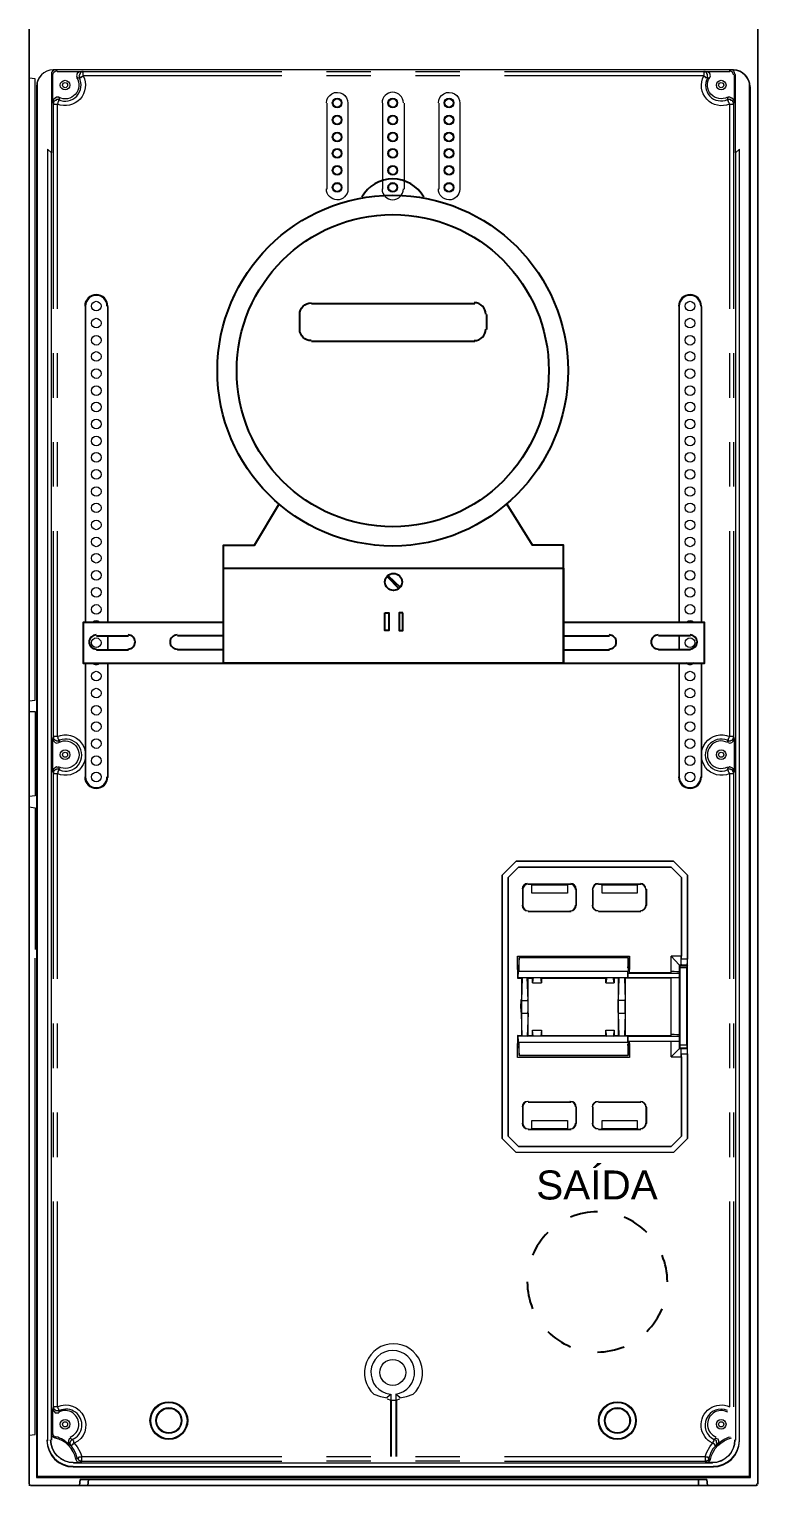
# Model space of a CAD drawing. Header units: millimetres. Extents: x 2788 to 2954, y 1337 to 1391.
# Drawn here: x 2908.999 to 2910.039, y 1350.414 to 1352.494 of the extents above; entities that cross this region are included whole.
import ezdxf

# ---------------------------------------------------------------- set-up
doc = ezdxf.new("R2010")
doc.units = ezdxf.units.MM
for name, color, linetype in [('PDF_0', 7, 'Continuous'), ('PDF_Texto', 7, 'Continuous'), ('PDF_VPORTS', 7, 'Continuous')]:
    doc.layers.add(name, color=color, linetype=linetype)
doc.styles.add('PDF Arial', font='arial.ttf')

msp = doc.modelspace()

# ---------------------------------------------------------------- linework, layer by layer
at = {"layer": 'PDF_0', "lineweight": 15}
for points in [[(2908.9991, 1350.4171), (2908.9991, 1352.4936), (2908.9991, 1350.4171)], [(2908.9991, 1352.4936), (2908.9991, 1350.4171)], [(2910.0395, 1350.4171), (2910.0395, 1352.4936), (2910.0395, 1350.4171)], [(2910.0395, 1352.4936), (2910.0395, 1350.4171)], [(2908.9991, 1351.5347), (2909.0075, 1351.5358), (2909.0075, 1352.4227), (2908.9991, 1352.4238)], [(2909.0107, 1352.4185), (2909.0107, 1350.4277)], [(2909.0393, 1352.4333), (2909.0732, 1352.4333), (2909.07, 1352.4322), (2909.0679, 1352.4301), (2909.0668, 1352.4269), (2909.0679, 1352.4248)], [(2910.0056, 1352.428), (2910.0056, 1352.391), (2910.0045, 1352.3931), (2910.0024, 1352.3952), (2909.9992, 1352.3963), (2909.9971, 1352.3963)], [(2910.0077, 1352.3169), (2910.0077, 1352.4291)], [(2910.0268, 1352.4185), (2910.0268, 1350.4277), (2910.0289, 1350.4266), (2910.0289, 1352.4111)], [(2909.0097, 1352.4111), (2909.0097, 1352.4111)], [(2909.4245, 1352.265), (2909.4245, 1352.3878)], [(2909.5039, 1352.265), (2909.5039, 1352.3878)], [(2909.5346, 1352.3878), (2909.5346, 1352.265)], [(2909.5844, 1352.265), (2909.5844, 1352.3878)], [(2909.0255, 1352.3222), (2909.0255, 1350.4785)], [(2909.0308, 1352.3169), (2909.0308, 1352.3169)], [(2909.0795, 1352.0978), (2909.0795, 1352.0978)], [(2909.1113, 1352.0978), (2909.1113, 1352.0978)], [(2909.9273, 1352.0978), (2909.9273, 1352.0978)], [(2909.959, 1352.0978), (2909.959, 1352.0978)], [(2908.9991, 1351.5199), (2909.0075, 1351.5199), (2909.0075, 1351.3993), (2908.9991, 1351.3982)], [(2909.9971, 1351.4755), (2909.9992, 1351.4744), (2910.0024, 1351.4755), (2910.0045, 1351.4776), (2910.0056, 1351.4808), (2910.0056, 1351.4342), (2910.0045, 1351.4374), (2910.0024, 1351.4395), (2909.9992, 1351.4405), (2909.9971, 1351.4395)], [(2908.9991, 1351.3834), (2909.0075, 1351.3823), (2909.0075, 1351.1802)], [(2909.6828, 1351.2828), (2909.6976, 1351.2977), (2909.6828, 1351.2828)], [(2909.6944, 1351.3061), (2909.9188, 1351.3061), (2909.6944, 1351.3061)], [(2909.6976, 1351.2977), (2909.9156, 1351.2977), (2909.6976, 1351.2977)], [(2909.9156, 1351.2977), (2909.9304, 1351.2828), (2909.9156, 1351.2977)], [(2909.9188, 1351.3061), (2909.9389, 1351.286), (2909.9188, 1351.3061)], [(2909.6828, 1350.9135), (2909.6828, 1351.2828), (2909.6828, 1350.9135)], [(2909.7675, 1351.2723), (2909.7675, 1351.2606), (2909.7167, 1351.2606), (2909.7167, 1351.2723)], [(2909.8669, 1351.2723), (2909.8669, 1351.2606), (2909.8172, 1351.2606), (2909.8172, 1351.2723)], [(2909.9379, 1351.0394), (2909.9389, 1351.0384), (2909.9304, 1351.0384), (2909.9273, 1351.0384), (2909.9156, 1351.0267), (2909.9304, 1351.0267), (2909.9304, 1350.9135), (2909.9304, 1351.031), (2909.9389, 1351.031), (2909.9389, 1350.9103), (2909.9389, 1351.286), (2909.9389, 1351.1664), (2909.9304, 1351.1664), (2909.9304, 1351.2828), (2909.9304, 1351.1707), (2909.9156, 1351.1707)], [(2909.8119, 1351.2342), (2909.8119, 1351.2342)], [(2909.6965, 1351.1516), (2909.6965, 1351.1707), (2909.8564, 1351.1707), (2909.8564, 1351.1516)], [(2909.8542, 1351.1548), (2909.8542, 1351.1685), (2909.6987, 1351.1685), (2909.6976, 1351.1548)], [(2909.8564, 1351.1474), (2909.9156, 1351.1474), (2909.9156, 1351.1707), (2909.9273, 1351.158), (2909.9304, 1351.158), (2909.9389, 1351.158), (2909.9379, 1351.1569)], [(2908.9991, 1350.487), (2909.0075, 1350.488), (2909.0075, 1351.1675)], [(2909.6976, 1351.1527), (2909.6965, 1351.1516), (2909.6965, 1351.1389), (2909.6976, 1351.14), (2909.7029, 1351.14), (2909.7103, 1351.14), (2909.7188, 1351.14), (2909.7294, 1351.14), (2909.8236, 1351.14), (2909.8331, 1351.14), (2909.8415, 1351.14), (2909.849, 1351.14), (2909.8542, 1351.14), (2909.8542, 1351.1463), (2909.8564, 1351.1474), (2909.8564, 1351.1516), (2909.8542, 1351.1527)], [(2909.9283, 1351.1569), (2909.9379, 1351.1569), (2909.9379, 1351.1537), (2909.9283, 1351.1537), (2909.9283, 1351.1569), (2909.9273, 1351.158), (2909.9273, 1351.1474), (2909.9273, 1351.1463), (2909.9273, 1351.14), (2909.9273, 1351.0574), (2909.9273, 1351.0564), (2909.9273, 1351.0489), (2909.9273, 1351.0384), (2909.9283, 1351.0394), (2909.9283, 1351.0437), (2909.9283, 1351.1537)], [(2909.9283, 1351.0437), (2909.9379, 1351.0437), (2909.9379, 1351.1537)], [(2909.6965, 1351.1389), (2909.7018, 1351.1389), (2909.7029, 1351.14), (2909.7018, 1351.1072), (2909.7114, 1351.1072), (2909.7103, 1351.14), (2909.7114, 1351.1389), (2909.7177, 1351.1389), (2909.7188, 1351.14), (2909.7177, 1351.1326), (2909.7304, 1351.1326), (2909.7294, 1351.14), (2909.7304, 1351.1389), (2909.8225, 1351.1389), (2909.8236, 1351.14), (2909.8225, 1351.1326), (2909.8341, 1351.1326)], [(2909.7018, 1351.1389), (2909.7018, 1351.0574), (2909.7029, 1351.0564), (2909.7018, 1351.0892), (2909.7114, 1351.0892), (2909.7103, 1351.0564), (2909.7114, 1351.0574), (2909.7177, 1351.0574), (2909.7188, 1351.0564), (2909.7177, 1351.0648), (2909.7304, 1351.0648), (2909.7294, 1351.0564), (2909.7304, 1351.0574), (2909.8225, 1351.0574), (2909.8236, 1351.0564), (2909.8225, 1351.0648), (2909.8341, 1351.0648), (2909.8331, 1351.0564), (2909.8341, 1351.0574), (2909.8405, 1351.0574), (2909.8415, 1351.0564), (2909.8405, 1351.0892), (2909.85, 1351.0892), (2909.849, 1351.0564), (2909.85, 1351.0574), (2909.9156, 1351.0574), (2909.9156, 1351.1389), (2909.85, 1351.1389), (2909.849, 1351.14), (2909.85, 1351.1072), (2909.8405, 1351.1072), (2909.8415, 1351.14), (2909.8405, 1351.1389), (2909.8341, 1351.1389)], [(2909.7114, 1351.0574), (2909.7114, 1351.1389)], [(2909.7177, 1351.1326), (2909.7177, 1351.1389)], [(2909.7304, 1351.1389), (2909.7304, 1351.1326)], [(2909.8225, 1351.1326), (2909.8225, 1351.1389)], [(2909.8405, 1351.0574), (2909.8405, 1351.1389)], [(2909.85, 1351.1389), (2909.85, 1351.0574)], [(2909.8542, 1351.1463), (2909.9273, 1351.1463)], [(2909.8542, 1351.14), (2909.9273, 1351.14)], [(2909.7177, 1351.0574), (2909.7177, 1351.0648)], [(2909.7304, 1351.0648), (2909.7304, 1351.0574)], [(2909.8225, 1351.0574), (2909.8225, 1351.0648)], [(2909.8341, 1351.0648), (2909.8341, 1351.0574)], [(2909.9273, 1351.0489), (2909.8542, 1351.0489), (2909.8542, 1351.0564), (2909.849, 1351.0564), (2909.8415, 1351.0564), (2909.8331, 1351.0564), (2909.8236, 1351.0564), (2909.7294, 1351.0564), (2909.7188, 1351.0564), (2909.7103, 1351.0564), (2909.7029, 1351.0564), (2909.6976, 1351.0564), (2909.6965, 1351.0574), (2909.6965, 1351.0458), (2909.6976, 1351.0447)], [(2909.6965, 1351.0574), (2909.7018, 1351.0574)], [(2909.8564, 1351.0458), (2909.8564, 1351.0257), (2909.6965, 1351.0257), (2909.6965, 1351.0458)], [(2909.6976, 1351.0426), (2909.6987, 1351.0288), (2909.6987, 1351.0479), (2909.8542, 1351.0479), (2909.8542, 1351.0288), (2909.8542, 1351.0426)], [(2909.8542, 1351.0564), (2909.9273, 1351.0564)], [(2909.8542, 1351.0447), (2909.8564, 1351.0458), (2909.8564, 1351.0489)], [(2909.9156, 1351.0267), (2909.9156, 1351.0489)], [(2909.9379, 1351.0437), (2909.9379, 1351.0394), (2909.9283, 1351.0394)], [(2909.8542, 1351.0288), (2909.6987, 1351.0288), (2909.8542, 1351.0288)], [(2909.8722, 1350.9622), (2909.8119, 1350.9622), (2909.8722, 1350.9622)], [(2909.704, 1350.9548), (2909.704, 1350.9548)], [(2909.704, 1350.9315), (2909.704, 1350.9548), (2909.704, 1350.9315)], [(2909.7802, 1350.9548), (2909.7802, 1350.9548)], [(2909.7167, 1350.9241), (2909.7167, 1350.9357), (2909.7675, 1350.9357), (2909.7675, 1350.9241)], [(2909.723, 1350.9241), (2909.723, 1350.9241)], [(2909.7802, 1350.9315), (2909.7802, 1350.9315)], [(2909.8119, 1350.923), (2909.8119, 1350.923)], [(2909.8172, 1350.9241), (2909.8172, 1350.9357), (2909.8669, 1350.9357), (2909.8669, 1350.9241)], [(2909.8722, 1350.923), (2909.8722, 1350.923)], [(2909.6944, 1350.8902), (2909.6743, 1350.9103), (2909.6944, 1350.8902)], [(2909.6976, 1350.8987), (2909.6828, 1350.9135), (2909.6976, 1350.8987)], [(2909.9188, 1350.8902), (2909.9389, 1350.9103), (2909.9188, 1350.8902), (2909.6944, 1350.8902)], [(2909.6976, 1350.8987), (2909.9156, 1350.8987), (2909.6976, 1350.8987)], [(2909.9304, 1350.9135), (2909.9156, 1350.8987), (2909.9304, 1350.9135)], [(2909.4912, 1350.5452), (2909.5007, 1350.542), (2909.5103, 1350.5399), (2909.5103, 1350.5409), (2909.5156, 1350.5452), (2909.5156, 1350.5367), (2909.523, 1350.5367), (2909.523, 1350.5452), (2909.5283, 1350.5409), (2909.5283, 1350.5399), (2909.5378, 1350.542), (2909.5473, 1350.5452)], [(2909.0372, 1350.4838), (2909.034, 1350.4859), (2909.0329, 1350.4901), (2909.0329, 1350.524), (2909.034, 1350.5219), (2909.0361, 1350.5187), (2909.0382, 1350.5187), (2909.0414, 1350.5187)], [(2909.5103, 1350.5388), (2909.5156, 1350.5367), (2909.523, 1350.5367), (2909.5283, 1350.5388)], [(2909.9749, 1350.4467), (2909.0626, 1350.4467)], [(2909.976, 1350.4414), (2909.976, 1350.4414)], [(2910.0268, 1350.4277), (2909.0107, 1350.4277), (2909.0097, 1350.4266), (2910.0289, 1350.4266)], [(2909.9675, 1350.415), (2909.9664, 1350.4235), (2909.9548, 1350.4235), (2909.0838, 1350.4235), (2909.0721, 1350.4235), (2909.0711, 1350.415)], [(2910.0373, 1350.415), (2909.0012, 1350.415)]]:
    msp.add_lwpolyline(points, dxfattribs=at)
for points in [[(2908.9991, 1350.4171), (2908.9991, 1352.4936)], [(2909.0795, 1352.0978), (2909.0795, 1351.6469)], [(2909.1113, 1351.6469), (2909.1113, 1352.0978)], [(2909.9273, 1352.0978), (2909.9273, 1351.6469)], [(2909.959, 1351.6469), (2909.959, 1352.0978)], [(2909.1113, 1351.6078), (2909.1113, 1351.6279)], [(2909.9273, 1351.6279), (2909.9273, 1351.6078)], [(2909.0795, 1351.5887), (2909.0795, 1351.4257)], [(2909.1113, 1351.4257), (2909.1113, 1351.5887)], [(2909.9273, 1351.4257), (2909.9273, 1351.5887)], [(2909.959, 1351.4257), (2909.959, 1351.5887)], [(2909.6743, 1350.9103), (2909.6743, 1351.286), (2909.6944, 1351.3061), (2909.6743, 1351.286)], [(2909.7727, 1351.2733), (2909.7114, 1351.2733), (2909.7124, 1351.2733), (2909.7145, 1351.2733), (2909.7167, 1351.2723), (2909.7675, 1351.2723), (2909.7696, 1351.2733), (2909.7717, 1351.2733)], [(2909.8722, 1351.2733), (2909.8119, 1351.2733), (2909.814, 1351.2733), (2909.8172, 1351.2723), (2909.8669, 1351.2723), (2909.8701, 1351.2733)], [(2909.704, 1351.2426), (2909.704, 1351.2649), (2909.704, 1351.2659)], [(2909.7802, 1351.2426), (2909.7802, 1351.2659), (2909.7802, 1351.2649)], [(2909.8034, 1351.2659), (2909.8034, 1351.2426), (2909.8045, 1351.2426), (2909.8045, 1351.2649)], [(2909.8807, 1351.2426), (2909.8807, 1351.2659), (2909.8796, 1351.2649), (2909.8796, 1351.2426)], [(2909.7124, 1351.2342), (2909.7114, 1351.2342), (2909.7727, 1351.2342), (2909.7717, 1351.2342)], [(2909.8722, 1351.2342), (2909.8119, 1351.2342)], [(2909.6987, 1351.1685), (2909.8542, 1351.1685), (2909.8542, 1351.1484), (2909.6987, 1351.1484)], [(2909.8341, 1351.1326), (2909.8331, 1351.14), (2909.8341, 1351.1389)], [(2909.7727, 1350.9622), (2909.7114, 1350.9622), (2909.7124, 1350.9622), (2909.7717, 1350.9622)], [(2909.7802, 1350.9315), (2909.7802, 1350.9548)], [(2909.8045, 1350.9315), (2909.8045, 1350.9548), (2909.8034, 1350.9548), (2909.8034, 1350.9315)], [(2909.8807, 1350.9548), (2909.8796, 1350.9548), (2909.8796, 1350.9315), (2909.8807, 1350.9315)], [(2909.7114, 1350.923), (2909.7727, 1350.923), (2909.7717, 1350.923), (2909.7696, 1350.923), (2909.7675, 1350.9241), (2909.7167, 1350.9241), (2909.7145, 1350.923), (2909.7124, 1350.923)], [(2909.8119, 1350.923), (2909.8722, 1350.923), (2909.8701, 1350.923), (2909.8669, 1350.9241), (2909.8172, 1350.9241), (2909.814, 1350.923)], [(2909.0626, 1350.4414), (2909.976, 1350.4414)], [(2909.0711, 1350.415), (2909.0721, 1350.4235), (2909.0838, 1350.4235), (2909.9548, 1350.4235), (2909.9664, 1350.4235), (2909.9675, 1350.415), (2909.9664, 1350.4235), (2909.9548, 1350.4235), (2909.0838, 1350.4235), (2909.0721, 1350.4235)], [(2909.0012, 1350.415), (2910.0373, 1350.415)], [(2910.0373, 1350.415), (2909.0012, 1350.415)]]:
    msp.add_lwpolyline(points, close=True, dxfattribs=at)
for points in [[(2910.004, 1352.4354, -0.414213), (2910.0278, 1352.4116, 0.414213), (2910.0045, 1352.4354), (2909.0335, 1352.4354, 0.414213), (2909.0097, 1352.4111), (2909.0097, 1350.4266)], [(2910.0066, 1352.4296, 0.414213), (2910.0014, 1352.4354), (2909.0367, 1352.4354, 0.414213), (2909.0308, 1352.4291), (2909.0308, 1352.3169)], [(2909.0668, 1352.4244, -0.775486), (2909.0414, 1352.3963), (2909.0382, 1352.3963), (2909.0361, 1352.3952), (2909.034, 1352.3931), (2909.0329, 1352.391), (2909.0329, 1352.428, -0.414213), (2909.0388, 1352.4344)], [(2909.9963, 1352.3965, -0.775486), (2909.9707, 1352.4248), (2909.9717, 1352.4269), (2909.9707, 1352.4301), (2909.9685, 1352.4322), (2909.9654, 1352.4333), (2909.9992, 1352.4333)], [(2909.4235, 1352.3883, -1), (2909.4542, 1352.3878), (2909.4542, 1352.265, -1), (2909.4235, 1352.2655)], [(2909.5833, 1352.3883, -1), (2909.614, 1352.3878), (2909.614, 1352.265, -1), (2909.5833, 1352.2655)], [(2909.0621, 1350.4478, -0.41421), (2909.0298, 1350.4801, 0.41421), (2909.0626, 1350.4478), (2909.0721, 1350.4478), (2909.0679, 1350.4489), (2909.0659, 1350.4526, 0.292489), (2909.0361, 1350.4827), (2909.0319, 1350.4848), (2909.0308, 1350.488), (2909.0308, 1350.4795), (2909.0308, 1352.3169), (2909.0255, 1352.3222), (2909.0255, 1350.4795)], [(2909.9754, 1350.4425, 0.414101), (2910.013, 1350.4795), (2910.013, 1352.3222), (2910.0077, 1352.3169), (2910.0077, 1350.4795)], [(2909.9754, 1350.4414, 0.414101), (2910.013, 1350.4785), (2910.013, 1352.3222)], [(2909.0414, 1351.4395), (2909.0382, 1351.4405), (2909.0361, 1351.4395), (2909.034, 1351.4374), (2909.0329, 1351.4342), (2909.0329, 1351.4808), (2909.034, 1351.4776), (2909.0361, 1351.4755), (2909.0382, 1351.4744), (2909.0414, 1351.4755, -1.671857), (2909.0412, 1351.4408)], [(2909.701, 1351.1084, 0.011486), (2909.7008, 1351.0992, 0.011486), (2909.701, 1351.09)], [(2909.7112, 1351.09, 0.011486), (2909.7114, 1351.0992, 0.011486), (2909.7112, 1351.1084)], [(2909.8396, 1351.1084, 0.011486), (2909.8394, 1351.0992, 0.011486), (2909.8396, 1351.09)], [(2909.8498, 1351.09, 0.011486), (2909.85, 1351.0992, 0.011486), (2909.8498, 1351.1084)], [(2909.0583, 1350.4827), (2909.0562, 1350.4817), (2909.0552, 1350.4785), (2909.0552, 1350.4753), (2909.0562, 1350.4732, 0.134814), (2909.0374, 1350.4846)], [(2909.9744, 1350.4478, 0.41421), (2910.0066, 1350.4801, -0.41421), (2909.9749, 1350.4478), (2909.9664, 1350.4478), (2909.9696, 1350.4489), (2909.9717, 1350.452, -0.292489), (2910.0018, 1350.4829)], [(2909.9791, 1350.4827), (2909.9823, 1350.4817), (2909.9834, 1350.4785), (2909.9834, 1350.4753), (2909.9812, 1350.4732, -0.134814), (2910.0001, 1350.4846)], [(2910.0384, 1350.4145, 0.414215), (2910.0368, 1350.416, 0.414215), (2910.0384, 1350.4176)]]:
    msp.add_lwpolyline(points, format="xyb", dxfattribs=at)
at = {"layer": 'PDF_0', "lineweight": 0}
for points in [[(2909.0329, 1352.428), (2909.0308, 1352.4291)], [(2909.0372, 1352.4354), (2909.0393, 1352.4333)], [(2909.36, 1352.4269), (2909.0763, 1352.4269), (2909.0763, 1352.4333), (2909.0753, 1352.4333), (2909.0742, 1352.4322), (2909.0732, 1352.4322), (2909.0721, 1352.4312), (2909.0721, 1352.4301), (2909.0711, 1352.4291), (2909.0711, 1352.428), (2909.07, 1352.4269), (2909.0711, 1352.4259), (2909.0711, 1352.4248), (2909.0711, 1352.4238), (2909.0679, 1352.4248)], [(2909.0732, 1352.4333), (2909.0763, 1352.4333), (2909.36, 1352.4333)], [(2909.4235, 1352.4333), (2909.487, 1352.4333)], [(2909.487, 1352.4269), (2909.4235, 1352.4269)], [(2909.5505, 1352.4333), (2909.614, 1352.4333)], [(2909.614, 1352.4269), (2909.5505, 1352.4269)], [(2909.6775, 1352.4333), (2909.9622, 1352.4333), (2909.9654, 1352.4333)], [(2909.9992, 1352.4333), (2910.0014, 1352.4354)], [(2910.0077, 1352.4291), (2910.0056, 1352.428)], [(2909.0414, 1352.3963), (2909.0425, 1352.3931), (2909.0414, 1352.3931), (2909.0404, 1352.3931), (2909.0393, 1352.3931), (2909.0382, 1352.3931), (2909.0372, 1352.392), (2909.0361, 1352.392), (2909.0351, 1352.391), (2909.034, 1352.3899), (2909.034, 1352.3888), (2909.034, 1352.3878), (2909.034, 1352.3867), (2909.0393, 1352.3867), (2909.0393, 1352.0946)], [(2909.9992, 1352.0946), (2909.9992, 1352.3867), (2910.0045, 1352.3867), (2910.0045, 1352.3878), (2910.0045, 1352.3888), (2910.0035, 1352.3899), (2910.0035, 1352.391), (2910.0024, 1352.392), (2910.0014, 1352.392), (2910.0003, 1352.3931), (2909.9992, 1352.3931), (2909.9982, 1352.3931), (2909.9971, 1352.3931), (2909.9961, 1352.3931), (2909.9971, 1352.3963)], [(2909.034, 1352.0946), (2909.034, 1352.3867), (2909.0329, 1352.391)], [(2910.0056, 1352.391), (2910.0045, 1352.3867), (2910.0045, 1352.0946)], [(2909.034, 1351.9676), (2909.034, 1352.0311)], [(2909.0393, 1352.0311), (2909.0393, 1351.9676)], [(2909.9992, 1351.9676), (2909.9992, 1352.0311)], [(2910.0045, 1352.0311), (2910.0045, 1351.9676)], [(2909.034, 1351.8406), (2909.034, 1351.9041)], [(2909.0393, 1351.9041), (2909.0393, 1351.8406)], [(2909.9992, 1351.8406), (2909.9992, 1351.9041)], [(2910.0045, 1351.9041), (2910.0045, 1351.8406)], [(2909.0329, 1351.4808), (2909.034, 1351.4839), (2909.034, 1351.7771)], [(2909.0393, 1351.7771), (2909.0393, 1351.4839), (2909.034, 1351.4839), (2909.034, 1351.4829), (2909.034, 1351.4818), (2909.034, 1351.4808), (2909.0351, 1351.4797), (2909.0361, 1351.4786), (2909.0372, 1351.4786), (2909.0382, 1351.4776), (2909.0393, 1351.4776), (2909.0404, 1351.4776), (2909.0414, 1351.4776), (2909.0425, 1351.4786), (2909.0414, 1351.4755)], [(2909.9971, 1351.4755), (2909.9961, 1351.4786), (2909.9971, 1351.4776), (2909.9982, 1351.4776), (2909.9992, 1351.4776), (2910.0003, 1351.4776), (2910.0014, 1351.4786), (2910.0024, 1351.4786), (2910.0035, 1351.4797), (2910.0035, 1351.4808), (2910.0045, 1351.4818), (2910.0045, 1351.4829), (2910.0045, 1351.4839), (2909.9992, 1351.4839), (2909.9992, 1351.7771)], [(2910.0045, 1351.7771), (2910.0045, 1351.4839), (2910.0056, 1351.4808)], [(2909.0414, 1351.4395), (2909.0425, 1351.4363), (2909.0414, 1351.4374), (2909.0404, 1351.4374), (2909.0393, 1351.4374), (2909.0382, 1351.4374), (2909.0372, 1351.4363), (2909.0361, 1351.4363), (2909.0351, 1351.4353), (2909.034, 1351.4342), (2909.034, 1351.4331), (2909.034, 1351.4321), (2909.034, 1351.431), (2909.0393, 1351.431), (2909.0393, 1351.1379)], [(2909.034, 1351.1379), (2909.034, 1351.431), (2909.0329, 1351.4342)], [(2910.0056, 1351.4342), (2910.0045, 1351.431), (2910.0045, 1351.1379)], [(2909.034, 1351.0108), (2909.034, 1351.0743)], [(2909.0393, 1351.0743), (2909.0393, 1351.0108)], [(2909.9992, 1351.0108), (2909.9992, 1351.0743)], [(2910.0045, 1351.0743), (2910.0045, 1351.0108)], [(2909.034, 1350.8838), (2909.034, 1350.9473)], [(2909.0393, 1350.9473), (2909.0393, 1350.8838)], [(2909.9992, 1350.8838), (2909.9992, 1350.9473)], [(2910.0045, 1350.9473), (2910.0045, 1350.8838)], [(2909.0329, 1350.524), (2909.034, 1350.5272), (2909.034, 1350.8203)], [(2909.0393, 1350.8203), (2909.0393, 1350.5272), (2909.034, 1350.5272), (2909.034, 1350.5261), (2909.034, 1350.5251), (2909.0351, 1350.524), (2909.0361, 1350.5229), (2909.0372, 1350.5219), (2909.0382, 1350.5219), (2909.0393, 1350.5219), (2909.0404, 1350.5219), (2909.0414, 1350.5219), (2909.0425, 1350.5219), (2909.0414, 1350.5187)], [(2910.0045, 1350.8203), (2910.0045, 1350.5272)], [(2909.0308, 1350.488), (2909.0319, 1350.4891), (2909.0329, 1350.4901)], [(2909.0372, 1350.4838), (2909.0361, 1350.4827)], [(2909.0583, 1350.4827), (2909.0605, 1350.4806), (2909.0615, 1350.4806), (2909.0615, 1350.4795), (2909.0626, 1350.4785), (2909.0626, 1350.4774), (2909.0626, 1350.4764), (2909.0636, 1350.4753), (2909.0626, 1350.4753), (2909.0615, 1350.4743), (2909.0615, 1350.4732), (2909.0605, 1350.4732), (2909.0594, 1350.4721), (2909.0594, 1350.4711)], [(2909.6775, 1350.4563), (2909.9643, 1350.4563), (2909.9643, 1350.4499), (2909.9654, 1350.4499), (2909.9664, 1350.4499), (2909.9675, 1350.451), (2909.9685, 1350.451), (2909.9696, 1350.452), (2909.9696, 1350.4531), (2909.9696, 1350.4541), (2909.9685, 1350.4541), (2909.9685, 1350.4552), (2909.9675, 1350.4552), (2909.9664, 1350.4552), (2909.9654, 1350.4552), (2909.9643, 1350.4563), (2909.9664, 1350.4626), (2909.9707, 1350.47), (2909.9749, 1350.4753), (2909.976, 1350.4753), (2909.977, 1350.4743), (2909.977, 1350.4732), (2909.9781, 1350.4732), (2909.9781, 1350.4721), (2909.9791, 1350.4721), (2909.9791, 1350.4711), (2909.9802, 1350.4721), (2909.9802, 1350.4732), (2909.9802, 1350.4743), (2909.9812, 1350.4753), (2909.9802, 1350.4764), (2909.9802, 1350.4774), (2909.9802, 1350.4785), (2909.9791, 1350.4795), (2909.9781, 1350.4806), (2909.977, 1350.4806), (2909.9791, 1350.4827)], [(2909.0255, 1350.4785), (2909.0255, 1350.4795)], [(2909.0308, 1350.4795), (2909.0308, 1350.4795)], [(2909.0658, 1350.452), (2909.0679, 1350.4541), (2909.0689, 1350.4531), (2909.0689, 1350.452), (2909.07, 1350.451), (2909.0711, 1350.451), (2909.0721, 1350.4499), (2909.0732, 1350.4499), (2909.0742, 1350.4499), (2909.0742, 1350.4563), (2909.0732, 1350.4552), (2909.0721, 1350.4552), (2909.0711, 1350.4552), (2909.07, 1350.4552), (2909.0689, 1350.4541), (2909.0679, 1350.4541), (2909.0658, 1350.4605), (2909.0626, 1350.4668), (2909.0594, 1350.4711), (2909.0562, 1350.4732)], [(2909.9812, 1350.4732), (2909.9791, 1350.4711), (2909.9749, 1350.4668), (2909.9717, 1350.4605), (2909.9696, 1350.4541), (2909.9717, 1350.452)], [(2909.0626, 1350.4478), (2909.0626, 1350.4467)], [(2909.0626, 1350.4414), (2909.0626, 1350.4414)], [(2909.0721, 1350.4478), (2909.0742, 1350.4499), (2909.36, 1350.4499)], [(2909.4235, 1350.4563), (2909.487, 1350.4563)], [(2909.487, 1350.4499), (2909.4235, 1350.4499)], [(2909.5505, 1350.4563), (2909.614, 1350.4563)], [(2909.614, 1350.4499), (2909.5505, 1350.4499)], [(2909.6775, 1350.4499), (2909.9643, 1350.4499), (2909.9664, 1350.4478)], [(2909.9749, 1350.4467), (2909.9749, 1350.4478)], [(2909.0838, 1350.4235), (2909.0827, 1350.415)], [(2909.9548, 1350.415), (2909.9548, 1350.4235)]]:
    msp.add_lwpolyline(points, dxfattribs=at)
for points in [[(2909.0711, 1352.4238), (2909.0721, 1352.4248), (2909.0732, 1352.4248), (2909.0742, 1352.4259), (2909.0753, 1352.4259), (2909.0763, 1352.4269, -0.699073), (2909.0393, 1352.3867), (2909.0404, 1352.3878), (2909.0404, 1352.3888), (2909.0404, 1352.3899), (2909.0414, 1352.391), (2909.0414, 1352.392), (2909.0414, 1352.3931), (2909.0425, 1352.3931)], [(2909.9707, 1352.4248), (2909.9675, 1352.4238), (2909.9675, 1352.4248), (2909.9675, 1352.4259), (2909.9675, 1352.4269), (2909.9675, 1352.428), (2909.9675, 1352.4291), (2909.9664, 1352.4301), (2909.9664, 1352.4312), (2909.9654, 1352.4322), (2909.9643, 1352.4322), (2909.9633, 1352.4333), (2909.9622, 1352.4333), (2909.9622, 1352.4269), (2909.9633, 1352.4259), (2909.9643, 1352.4259), (2909.9643, 1352.4248), (2909.9654, 1352.4248), (2909.9664, 1352.4248), (2909.9675, 1352.4238, 0.720355), (2909.9961, 1352.3931), (2909.9961, 1352.392), (2909.9971, 1352.392), (2909.9971, 1352.391), (2909.9971, 1352.3899), (2909.9982, 1352.3888), (2909.9982, 1352.3878), (2909.9992, 1352.3867, -0.710659), (2909.9622, 1352.4269), (2909.6775, 1352.4269)], [(2909.9992, 1351.1379), (2909.9992, 1351.431, -1.526621), (2909.9992, 1351.4839), (2909.9982, 1351.4829), (2909.9982, 1351.4818), (2909.9971, 1351.4808), (2909.9971, 1351.4797), (2909.9971, 1351.4786), (2909.9961, 1351.4786, 1.50462), (2909.9961, 1351.4363), (2909.9971, 1351.4353), (2909.9971, 1351.4342), (2909.9982, 1351.4331), (2909.9982, 1351.4321), (2909.9992, 1351.431), (2910.0045, 1351.431), (2910.0045, 1351.4321), (2910.0045, 1351.4331), (2910.0035, 1351.4342), (2910.0035, 1351.4353), (2910.0024, 1351.4363), (2910.0014, 1351.4363), (2910.0003, 1351.4374), (2909.9992, 1351.4374), (2909.9982, 1351.4374), (2909.9971, 1351.4374), (2909.9961, 1351.4363), (2909.9971, 1351.4395)], [(2909.9961, 1350.5219, 0.989095), (2909.977, 1350.4806), (2909.977, 1350.4795), (2909.976, 1350.4785), (2909.976, 1350.4774), (2909.9749, 1350.4764), (2909.9749, 1350.4753, -1), (2909.9992, 1350.5272), (2909.9992, 1350.8203)], [(2909.0605, 1350.4806, 1.019713), (2909.0425, 1350.5219), (2909.0414, 1350.5219), (2909.0414, 1350.5229), (2909.0414, 1350.524), (2909.0404, 1350.5251), (2909.0404, 1350.5261), (2909.0393, 1350.5272, -1), (2909.0636, 1350.4753), (2909.0679, 1350.47), (2909.0721, 1350.4626), (2909.0742, 1350.4563), (2909.36, 1350.4563)]]:
    msp.add_lwpolyline(points, format="xyb", dxfattribs=at)
at = {"layer": 'PDF_0', "lineweight": 25}
for points in [[(2909.4018, 1352.0491, -0.414213), (2909.3854, 1352.065), (2909.3854, 1352.0861, -0.414213), (2909.4018, 1352.1031)], [(2909.0949, 1351.6289, 0.414214), (2909.0848, 1351.6189, 0.414214), (2909.0949, 1351.6088)], [(2909.1404, 1351.6088, 0.414214), (2909.1504, 1351.6189, 0.414214), (2909.1404, 1351.6289)], [(2909.2102, 1351.6289, 0.414214), (2909.2002, 1351.6189, 0.414214), (2909.2102, 1351.6088)], [(2909.8273, 1351.6088, 0.414214), (2909.8373, 1351.6189, 0.414214), (2909.8273, 1351.6289)], [(2909.8971, 1351.6289, 0.414214), (2909.8871, 1351.6189, 0.414214), (2909.8971, 1351.6088)], [(2909.9426, 1351.6088, 0.414214), (2909.9527, 1351.6189, 0.414214), (2909.9426, 1351.6289)]]:
    msp.add_lwpolyline(points, format="xyb", dxfattribs=at)
for points in [[(2909.4023, 1352.102), (2909.6352, 1352.102)], [(2909.6521, 1352.0861), (2909.6521, 1352.065)], [(2909.6352, 1352.048), (2909.4023, 1352.048)], [(2909.2764, 1351.5887), (2909.2764, 1351.757), (2909.3208, 1351.757), (2909.3558, 1351.8152)], [(2909.7622, 1351.5887), (2909.7622, 1351.757), (2909.7177, 1351.757), (2909.6817, 1351.8152)], [(2909.5103, 1351.7125), (2909.5272, 1351.6946)], [(2909.5113, 1351.7136), (2909.5293, 1351.6967)], [(2909.2764, 1351.6469), (2909.0763, 1351.6469), (2909.0763, 1351.5887), (2909.9633, 1351.5887), (2909.9633, 1351.6469), (2909.7622, 1351.6469)], [(2909.0954, 1351.6279), (2909.1409, 1351.6279)], [(2909.2764, 1351.6279), (2909.2108, 1351.6279)], [(2909.7622, 1351.6279), (2909.8278, 1351.6279)], [(2909.9431, 1351.6279), (2909.8976, 1351.6279)], [(2909.0954, 1351.6078), (2909.1409, 1351.6078)], [(2909.2764, 1351.6078), (2909.2108, 1351.6078)], [(2909.7622, 1351.6078), (2909.8278, 1351.6078)], [(2909.9431, 1351.6078), (2909.8976, 1351.6078)], [(2909.5156, 1350.5367), (2909.5156, 1350.4563)], [(2909.523, 1350.5367), (2909.523, 1350.4563)]]:
    msp.add_lwpolyline(points, dxfattribs=at)
for points in [[(2909.2764, 1351.7242), (2909.7622, 1351.7242), (2909.7622, 1351.5887), (2909.2764, 1351.5887)], [(2909.5071, 1351.6607), (2909.5124, 1351.6607), (2909.5124, 1351.6353), (2909.5071, 1351.6353)], [(2909.5325, 1351.6607), (2909.5272, 1351.6607), (2909.5272, 1351.6353), (2909.5325, 1351.6353)]]:
    msp.add_lwpolyline(points, close=True, dxfattribs=at)
at = {"layer": 'PDF_0', "lineweight": 15}
for points in [[(2909.0896, 1351.5891, 0.467696), (2909.1001, 1351.5891, -0.416518)], [(2909.9373, 1351.5891, 0.467696), (2909.9479, 1351.5891, -0.416518)], [(2909.8034, 1351.2432, 0.414101), (2909.8114, 1351.2352, -0.414101)], [(2909.8717, 1351.2352, 0.414101), (2909.8796, 1351.2432, -0.414101)], [(2909.8114, 1350.9632, 0.414101), (2909.8034, 1350.9553, -0.414101)], [(2909.8796, 1350.9553, 0.414101), (2909.8717, 1350.9632, -0.414101)], [(2909.8034, 1350.932, 0.414101), (2909.8114, 1350.9241, -0.414101)], [(2909.8717, 1350.9241, 0.414101), (2909.8796, 1350.932, -0.414101)]]:
    msp.add_lwpolyline(points, format="xyb", close=True, dxfattribs=at)
at = {"layer": 'PDF_0', "lineweight": 0}
msp.add_lwpolyline([(2909.0393, 1351.431), (2909.0404, 1351.4321), (2909.0404, 1351.4331), (2909.0404, 1351.4342), (2909.0414, 1351.4353), (2909.0414, 1351.4363), (2909.0425, 1351.4363, 1.50462), (2909.0425, 1351.4786), (2909.0414, 1351.4786), (2909.0414, 1351.4797), (2909.0404, 1351.4808), (2909.0404, 1351.4818), (2909.0404, 1351.4829), (2909.0393, 1351.4839, -1.526621)], format="xyb", close=True, dxfattribs=at)
for points in [[(2909.0827, 1350.415), (2909.0838, 1350.4235)], [(2909.9548, 1350.4235), (2909.9548, 1350.415)]]:
    msp.add_lwpolyline(points, close=True, dxfattribs=at)
at = {"layer": 'PDF_0', "lineweight": 15}
for centre, radius in [((2909.0504, 1352.4137), 0.00688), ((2909.0504, 1352.4137), 0.0037), ((2909.9871, 1352.4137), 0.00688), ((2909.9871, 1352.4137), 0.0037), ((2909.4388, 1352.3883), 0.00688), ((2909.5182, 1352.3883), 0.00688), ((2909.5986, 1352.3883), 0.00688), ((2909.4388, 1352.3883), 0.00582), ((2909.5182, 1352.3883), 0.00582), ((2909.5986, 1352.3883), 0.00582), ((2909.4388, 1352.364), 0.00688), ((2909.4388, 1352.364), 0.00582), ((2909.5182, 1352.364), 0.00688), ((2909.5182, 1352.364), 0.00582), ((2909.5986, 1352.364), 0.00688), ((2909.5986, 1352.364), 0.00582), ((2909.4388, 1352.3396), 0.00688), ((2909.4388, 1352.3396), 0.00582), ((2909.5182, 1352.3396), 0.00688), ((2909.5182, 1352.3396), 0.00582), ((2909.5986, 1352.3396), 0.00688), ((2909.5986, 1352.3396), 0.00582), ((2909.4388, 1352.3163), 0.00688), ((2909.4388, 1352.3163), 0.00582), ((2909.5182, 1352.3163), 0.00688), ((2909.5182, 1352.3163), 0.00582), ((2909.5986, 1352.3163), 0.00688), ((2909.5986, 1352.3163), 0.00582), ((2909.4388, 1352.292), 0.00688), ((2909.4388, 1352.292), 0.00582), ((2909.5182, 1352.292), 0.00688), ((2909.5182, 1352.292), 0.00582), ((2909.5986, 1352.292), 0.00688), ((2909.5986, 1352.292), 0.00582), ((2909.4388, 1352.2677), 0.00688), ((2909.4388, 1352.2677), 0.00582), ((2909.5182, 1352.2677), 0.00688), ((2909.5182, 1352.2677), 0.00582), ((2909.5986, 1352.2677), 0.00688), ((2909.5986, 1352.2677), 0.00582), ((2909.0949, 1352.0983), 0.00688), ((2909.0949, 1352.0983), 0.00688), ((2909.9426, 1352.0983), 0.00688), ((2909.9426, 1352.0983), 0.00688), ((2909.0949, 1352.074), 0.00688), ((2909.0949, 1352.074), 0.00688), ((2909.9426, 1352.074), 0.00688), ((2909.9426, 1352.074), 0.00688), ((2909.0949, 1352.0496), 0.00688), ((2909.0949, 1352.0496), 0.00688), ((2909.9426, 1352.0496), 0.00688), ((2909.9426, 1352.0496), 0.00688), ((2909.0949, 1352.0264), 0.00688), ((2909.0949, 1352.0264), 0.00688), ((2909.9426, 1352.0264), 0.00688), ((2909.9426, 1352.0264), 0.00688), ((2909.0949, 1352.002), 0.00688), ((2909.0949, 1352.002), 0.00688), ((2909.9426, 1352.002), 0.00688), ((2909.9426, 1352.002), 0.00688), ((2909.0949, 1351.9777), 0.00688), ((2909.0949, 1351.9777), 0.00688), ((2909.9426, 1351.9777), 0.00688), ((2909.9426, 1351.9777), 0.00688), ((2909.0949, 1351.9544), 0.00688), ((2909.0949, 1351.9544), 0.00688), ((2909.9426, 1351.9544), 0.00688), ((2909.9426, 1351.9544), 0.00688), ((2909.0949, 1351.93), 0.00688), ((2909.0949, 1351.93), 0.00688), ((2909.9426, 1351.93), 0.00688), ((2909.9426, 1351.93), 0.00688), ((2909.0949, 1351.9057), 0.00688), ((2909.0949, 1351.9057), 0.00688), ((2909.9426, 1351.9057), 0.00688), ((2909.9426, 1351.9057), 0.00688), ((2909.0949, 1351.8824), 0.00688), ((2909.0949, 1351.8824), 0.00688), ((2909.9426, 1351.8824), 0.00688), ((2909.9426, 1351.8824), 0.00688), ((2909.0949, 1351.8581), 0.00688), ((2909.0949, 1351.8581), 0.00688), ((2909.9426, 1351.8581), 0.00688), ((2909.9426, 1351.8581), 0.00688), ((2909.0949, 1351.8337), 0.00688), ((2909.0949, 1351.8337), 0.00688), ((2909.9426, 1351.8337), 0.00688), ((2909.9426, 1351.8337), 0.00688), ((2909.0949, 1351.8104), 0.00688), ((2909.0949, 1351.8104), 0.00688), ((2909.9426, 1351.8104), 0.00688), ((2909.9426, 1351.8104), 0.00688), ((2909.0949, 1351.7861), 0.00688), ((2909.0949, 1351.7861), 0.00688), ((2909.9426, 1351.7861), 0.00688), ((2909.9426, 1351.7861), 0.00688), ((2909.0949, 1351.7618), 0.00688), ((2909.0949, 1351.7618), 0.00688), ((2909.9426, 1351.7618), 0.00688), ((2909.9426, 1351.7618), 0.00688), ((2909.0949, 1351.7385), 0.00688), ((2909.0949, 1351.7385), 0.00688), ((2909.9426, 1351.7385), 0.00688), ((2909.9426, 1351.7385), 0.00688), ((2909.0949, 1351.7141), 0.00688), ((2909.0949, 1351.7141), 0.00688), ((2909.9426, 1351.7141), 0.00688), ((2909.9426, 1351.7141), 0.00688), ((2909.0949, 1351.6898), 0.00688), ((2909.0949, 1351.6898), 0.00688), ((2909.9426, 1351.6898), 0.00688), ((2909.9426, 1351.6898), 0.00688), ((2909.0949, 1351.6654), 0.00688), ((2909.0949, 1351.6654), 0.00688), ((2909.9426, 1351.6654), 0.00688), ((2909.9426, 1351.6654), 0.00688), ((2909.0949, 1351.6178), 0.00688), ((2909.0949, 1351.6178), 0.00688), ((2909.9426, 1351.6178), 0.00688), ((2909.9426, 1351.6178), 0.00688), ((2909.0949, 1351.5702), 0.00688), ((2909.0949, 1351.5702), 0.00688), ((2909.9426, 1351.5702), 0.00688), ((2909.9426, 1351.5702), 0.00688), ((2909.0949, 1351.5459), 0.00688), ((2909.0949, 1351.5459), 0.00688), ((2909.9426, 1351.5459), 0.00688), ((2909.9426, 1351.5459), 0.00688), ((2909.0949, 1351.5215), 0.00688), ((2909.0949, 1351.5215), 0.00688), ((2909.9426, 1351.5215), 0.00688), ((2909.9426, 1351.5215), 0.00688), ((2909.0949, 1351.4982), 0.00688), ((2909.0949, 1351.4982), 0.00688), ((2909.9426, 1351.4982), 0.00688), ((2909.9426, 1351.4982), 0.00688), ((2909.0949, 1351.4739), 0.00688), ((2909.0949, 1351.4739), 0.00688), ((2909.9426, 1351.4739), 0.00688), ((2909.9426, 1351.4739), 0.00688), ((2909.0504, 1351.458), 0.00688), ((2909.0504, 1351.458), 0.0037), ((2909.9871, 1351.458), 0.00688), ((2909.9871, 1351.458), 0.0037), ((2909.0949, 1351.4495), 0.00688), ((2909.0949, 1351.4495), 0.00688), ((2909.9426, 1351.4495), 0.00688), ((2909.9426, 1351.4495), 0.00688), ((2909.0949, 1351.4263), 0.00688), ((2909.0949, 1351.4263), 0.00688), ((2909.9426, 1351.4263), 0.00688), ((2909.9426, 1351.4263), 0.00688), ((2909.5182, 1350.5764), 0.0185), ((2909.5182, 1350.5764), 0.0185), ((2909.1986, 1350.5076), 0.027), ((2909.1986, 1350.5076), 0.0259), ((2909.1986, 1350.5076), 0.0185), ((2909.1986, 1350.5076), 0.0175), ((2909.8389, 1350.5076), 0.027), ((2909.8389, 1350.5076), 0.0259), ((2909.8389, 1350.5076), 0.0185), ((2909.8389, 1350.5076), 0.0175), ((2909.0504, 1350.5023), 0.00688), ((2909.0504, 1350.5023), 0.0037), ((2909.9871, 1350.5023), 0.00688), ((2909.9871, 1350.5023), 0.0037)]:
    msp.add_circle(centre, radius, dxfattribs=at)
at = {"layer": 'PDF_0', "lineweight": 25}
for centre, radius in [((2909.5182, 1352.0062), 0.2503), ((2909.5182, 1352.0062), 0.2228), ((2909.5193, 1351.7046), 0.0122)]:
    msp.add_circle(centre, radius, dxfattribs=at)
at = {"layer": 'PDF_0', "lineweight": 15}
for centre, radius, start, end in [((2909.0335, 1352.4116), 0.0238, 90, 180), ((2909.0504, 1352.4137), 0.0228, 246.0937, 27.9929), ((2909.9987, 1352.4285), 0.00582, 0.0001, 89.9999), ((2909.5182, 1352.3883), 0.0153, 360, 180), ((2909.5182, 1352.2655), 0.0153, 180, 0), ((2909.0949, 1352.0983), 0.0164, 0, 180), ((2909.0949, 1352.0983), 0.0153, 360, 180), ((2909.9426, 1352.0983), 0.0164, 0, 180), ((2909.9426, 1352.0983), 0.0153, 360, 180), ((2909.0949, 1351.6422), 0.00688, 49.1968, 130.8032), ((2909.0949, 1351.6422), 0.00688, 56.2665, 123.7335), ((2909.9426, 1351.6422), 0.00688, 49.1968, 130.8032), ((2909.9426, 1351.6422), 0.00688, 56.2665, 123.7335), ((2909.9871, 1351.458), 0.0196, 61.7704, 298.2296), ((2909.0949, 1351.4263), 0.0164, 180, 360), ((2909.0949, 1351.4263), 0.0153, 180, 0), ((2909.9426, 1351.4263), 0.0164, 180, 360), ((2909.9426, 1351.4263), 0.0153, 180, 0), ((2909.7108, 1351.2664), 0.00794, 90.011, 179.989), ((2909.7119, 1351.2654), 0.00794, 90.011, 179.989), ((2909.7712, 1351.2654), 0.00794, 0.011, 89.989), ((2909.7722, 1351.2664), 0.00794, 0.011, 89.989), ((2909.8114, 1351.2664), 0.00794, 90.011, 179.989), ((2909.8114, 1351.2654), 0.00794, 90.011, 179.989), ((2909.8717, 1351.2664), 0.00794, 0.011, 89.989), ((2909.8717, 1351.2654), 0.00794, 0.011, 89.989), ((2909.7108, 1351.2432), 0.00794, 180.011, 269.989), ((2909.7119, 1351.2432), 0.00794, 180.011, 269.989), ((2909.7712, 1351.2432), 0.00794, 270.011, 359.989), ((2909.7722, 1351.2432), 0.00794, 270.011, 359.989), ((2909.7108, 1350.9553), 0.00794, 90.011, 179.989), ((2909.7119, 1350.9553), 0.00794, 90.011, 179.989), ((2909.7712, 1350.9553), 0.00794, 0.011, 89.989), ((2909.7722, 1350.9553), 0.00794, 0.011, 89.989), ((2909.7108, 1350.932), 0.00794, 180.011, 269.989), ((2909.7119, 1350.932), 0.00794, 180.011, 269.989), ((2909.7712, 1350.932), 0.00794, 270.011, 359.989), ((2909.7722, 1350.932), 0.00794, 270.011, 359.989), ((2909.5182, 1350.5764), 0.0312, 277.0916, 262.9084), ((2909.0504, 1350.5023), 0.0196, 292.0713, 118.2299), ((2909.9871, 1350.5023), 0.0196, 61.7701, 247.9287), ((2909.0621, 1350.4801), 0.0376, 180.011, 269.989), ((2909.0621, 1350.479), 0.0376, 180.011, 269.989), ((2909.0007, 1350.4176), 0.00159, 179.9999, 270.0001), ((2909.0007, 1350.4145), 0.00159, 89.9999, 180.0001)]:
    msp.add_arc(centre, radius, start, end, dxfattribs=at)
at = {"layer": 'PDF_0', "lineweight": 25}
for centre, radius, start, end in [((2909.5182, 1352.2296), 0.0503, 28.5973, 151.2049), ((2909.6346, 1352.0867), 0.0164, 0, 90), ((2909.6346, 1352.0655), 0.0164, 270, 360)]:
    msp.add_arc(centre, radius, start, end, dxfattribs=at)
at = {"layer": 'PDF_0', "lineweight": 0}
msp.add_arc((2909.5193, 1350.5758), 0.0415, 312.4933, 227.5067, dxfattribs=at)
msp.add_ellipse((2909.125, 1350.4774), major_axis=(0.0678, 0.0023), ratio=0.247781, start_param=2.819775, end_param=3.391611, dxfattribs=at)
at = {"layer": 'PDF_0', "lineweight": 15}
for points in [[(2909.9294, 1351.1712), (2909.9294, 1351.1645), (2909.9296, 1351.1591), (2909.9299, 1351.159)], [(2909.6971, 1351.1537), (2909.6974, 1351.1537), (2909.6976, 1351.1544), (2909.6976, 1351.1553)], [(2909.6971, 1351.141), (2909.6974, 1351.141), (2909.6976, 1351.1446), (2909.6976, 1351.149)], [(2909.8532, 1351.1553), (2909.8532, 1351.1544), (2909.8534, 1351.1537), (2909.8537, 1351.1537)], [(2909.8532, 1351.149), (2909.8532, 1351.1446), (2909.8534, 1351.141), (2909.8537, 1351.141)], [(2909.9273, 1351.1479), (2909.9272, 1351.1482), (2909.9218, 1351.1484), (2909.9151, 1351.1484)], [(2909.9294, 1351.167), (2909.9294, 1351.1626), (2909.9296, 1351.1591), (2909.9299, 1351.159)], [(2909.9384, 1351.159), (2909.9387, 1351.1591), (2909.9389, 1351.1626), (2909.9389, 1351.167)], [(2909.9151, 1351.14), (2909.9218, 1351.14), (2909.9272, 1351.1402), (2909.9273, 1351.1405)], [(2909.6976, 1351.0484), (2909.6976, 1351.0528), (2909.6974, 1351.0564), (2909.6971, 1351.0564)], [(2909.6976, 1351.0431), (2909.6976, 1351.044), (2909.6974, 1351.0447), (2909.6971, 1351.0447)], [(2909.8537, 1351.0564), (2909.8534, 1351.0564), (2909.8532, 1351.0528), (2909.8532, 1351.0484)], [(2909.8537, 1351.0447), (2909.8534, 1351.0447), (2909.8532, 1351.044), (2909.8532, 1351.0431)], [(2909.9273, 1351.0579), (2909.9272, 1351.0582), (2909.9218, 1351.0585), (2909.9151, 1351.0585)], [(2909.9299, 1351.0394), (2909.9296, 1351.0394), (2909.9294, 1351.0358), (2909.9294, 1351.0315)], [(2909.9299, 1351.0394), (2909.9296, 1351.0394), (2909.9294, 1351.0339), (2909.9294, 1351.0273)], [(2909.9389, 1351.0315), (2909.9389, 1351.0358), (2909.9387, 1351.0394), (2909.9384, 1351.0394)], [(2909.5094, 1350.541), (2909.5095, 1350.5403), (2909.5096, 1350.5399), (2909.5097, 1350.5399)], [(2909.5277, 1350.5399), (2909.5279, 1350.5399), (2909.528, 1350.5403), (2909.5281, 1350.541)]]:
    msp.add_open_spline(points, degree=3, dxfattribs=at)
at = {"layer": 'PDF_VPORTS', "lineweight": 25}
for start, end in [(90, 112.5001), (44.9999, 67.5002), (134.9999, 157.5002), (360, 22.5001), (180, 202.5001), (314.9999, 337.5002), (224.9999, 247.5002), (270, 292.5001)]:
    msp.add_arc((2909.8103, 1350.7055), 0.1, start, end, dxfattribs=at)

# ---------------------------------------------------------------- texts
at = {"layer": 'PDF_Texto', "insert": (2909.723, 1350.8226), "char_height": 0.0414, "attachment_point": 7, "style": 'PDF Arial'}
msp.add_mtext('SAÍDA', dxfattribs=at)

doc.saveas('drawing.dxf')
